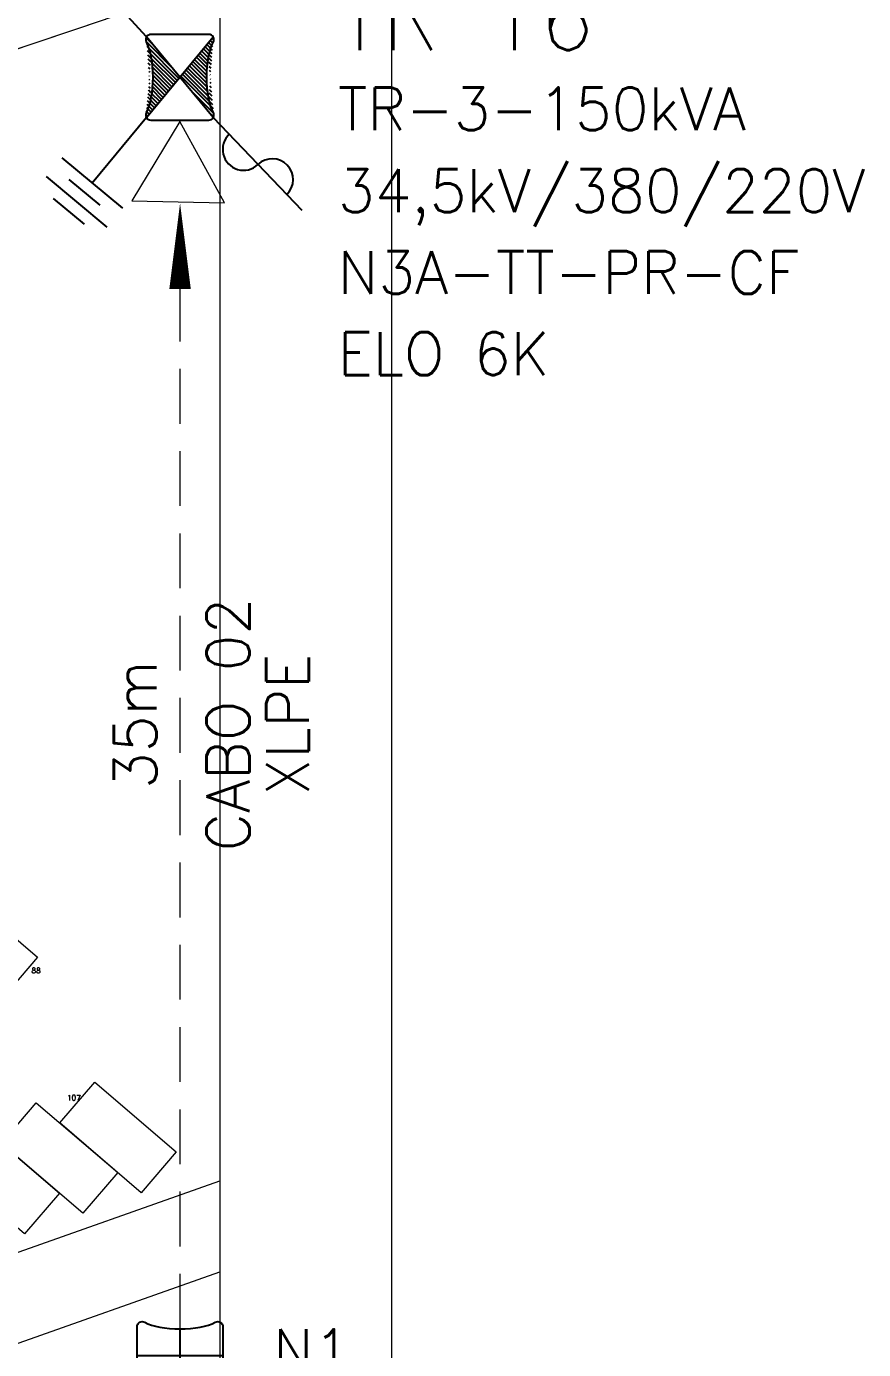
# Model space of a CAD drawing. Header units: millimetres. Extents: x 997 to 4249, y 599 to 1440.
# Drawn here: x 1899.5 to 1956.7, y 1196.1 to 1286.6 of the extents above; entities that cross this region are included whole.
import ezdxf
from ezdxf.enums import TextEntityAlignment as Align

# ---------------------------------------------------------------- set-up
doc = ezdxf.new("R2010")
doc.units = ezdxf.units.MM
doc.linetypes.add('HIDDEN', pattern=[0.375, 0.25, -0.125])
for name, color, linetype in [('AT', 5, 'Continuous'), ('BT', 5, 'Continuous'), ('CABOS', 1, 'Continuous'), ('cercas existentes', 18, 'Continuous'), ('POSTE', 5, 'Continuous'), ('POSTES', 1, 'Continuous'), ('SECUNDARIA', 5, 'Continuous'), ('taludes', 9, 'Continuous')]:
    doc.layers.add(name, color=color, linetype=linetype)
doc.styles.add('1mm', font='romans.shx', dxfattribs={"height": 2})

# ---------------------------------------------------------------- blocks, each defined once
blk = doc.blocks.new('D150.105')
at = {"layer": 'POSTE'}
for p, q in [((1.351, 2), (-1.351, 2)), ((0, 2), (0, -2)), ((-1.25, 0), (1.25, 0)), ((-1.351, -2), (1.351, -2))]:
    blk.add_line(p, q, dxfattribs=at)
for centre, start, end in [((-1.351, 1.76), 90, 208.4233), ((1.351, 1.76), 331.5767, 90), ((-1.351, -1.76), 151.5767, 270), ((1.351, -1.76), 270, 28.4233)]:
    blk.add_arc(centre, 0.24, start, end, dxfattribs=at)
blk.add_ellipse((-1.93, 0), major_axis=(0, 1.956), ratio=0.347643, start_param=3.712556, end_param=5.712222, dxfattribs=at)
at = {"layer": 'POSTE', "extrusion": (0, 0, -1)}
blk.add_ellipse((1.93, 0), major_axis=(0, 1.956), ratio=0.347643, start_param=3.712556, end_param=5.712222, dxfattribs=at)
blk = doc.blocks.new('B300.105')
at = {"layer": 'POSTE'}
h = blk.add_hatch(dxfattribs=at)
h.set_pattern_fill('ANSI31', color=256, scale=0.04, angle=270, style=0)
edge = h.paths.add_edge_path()
edge.add_ellipse((-1.93, 0), major_axis=(0, 1.956), ratio=0.347643, start_angle=212.71378, end_angle=327.28622, ccw=False)
edge.add_arc((-1.351, -1.76), 0.24, 151.5767, 210.78835)
edge.add_line((-1.558, -1.883), (0, 0))
edge.add_line((0, 0), (-1.558, 1.883))
edge.add_arc((-1.351, 1.76), 0.24, 149.21165, 208.4233)
edge = h.paths.add_edge_path()
edge.add_arc((1.351, -1.76), 0.24, 329.21165, 388.4233)
edge.add_ellipse((1.93, 0), major_axis=(0, 1.956), ratio=0.347643, start_angle=32.71378, end_angle=147.28622, ccw=False)
edge.add_arc((1.351, 1.76), 0.24, 331.5767, 390.78835)
edge.add_line((1.558, 1.883), (0, 0))
edge.add_line((0, 0), (1.558, -1.883))
for p, q in [((1.558, -1.883), (-1.558, 1.883)), ((-1.558, -1.883), (1.558, 1.883)), ((1.351, 2), (-1.351, 2)), ((-1.351, -2), (1.351, -2))]:
    blk.add_line(p, q, dxfattribs=at)
for centre, start, end in [((-1.351, 1.76), 90, 208.4233), ((1.351, 1.76), 331.5767, 90), ((-1.351, -1.76), 151.5767, 270), ((1.351, -1.76), 270, 28.4233)]:
    blk.add_arc(centre, 0.24, start, end, dxfattribs=at)
blk.add_ellipse((-1.93, 0), major_axis=(0, 1.956), ratio=0.347643, start_param=3.712556, end_param=5.712222, dxfattribs=at)
at = {"layer": 'POSTE', "extrusion": (0, 0, -1)}
blk.add_ellipse((1.93, 0), major_axis=(0, 1.956), ratio=0.347643, start_param=3.712556, end_param=5.712222, dxfattribs=at)
blk = doc.blocks.new('Para-Raios')
at = {"layer": 'BT'}
for p, q in [((-1.19, 2.175), (1.189, 2.175)), ((-2.344, 1.45), (2.343, 1.451)), ((-2.343, 0), (2.343, 0)), ((-1.19, 0.725), (1.19, 0.725)), ((0.001, -5.043), (0, 0))]:
    blk.add_line(p, q, dxfattribs=at)
blk = doc.blocks.new('CHAVE FUSÍVEL')
at = {"layer": 'BT'}
blk.add_line((0, 0), (6.573, 0.002), dxfattribs=at)
for centre, start, end in [((4.389, -0.011), 0.67245, 179.89225), ((2.251, -0.007), 179.62747, 359.89225)]:
    blk.add_arc(centre, 1.069, start, end, dxfattribs=at)
blk = doc.blocks.new('ATERRAMENTO')
at = {"layer": 'BT'}
for p, q in [((-4.31, -2.036), (-4.309, 2.037)), ((-6.573, -0.839), (-6.573, 0.713)), ((-5.562, -1.392), (-5.561, 1.297)), ((0, 0), (-4.31, 0))]:
    blk.add_line(p, q, dxfattribs=at)
blk = doc.blocks.new('gtfoods1')
at = {"layer": 'taludes', "lineweight": 5}
for p, q in [((-11.737, 690.674, 12.071), (-11.735, 358.281, 12.071)), ((-11.737, 690.674), (-11.736, 447.051)), ((-0.004, 687.892), (-0.001, 189.366)), ((-0.004, 687.892), (-0.003, 447.051)), ((-85.832, 520.547, 12.071), (-11.736, 546.727, 12.071)), ((-85.832, 520.547), (-11.736, 546.727)), ((-102.966, 508.271), (-11.736, 540.505)), ((-102.966, 508.271), (-11.736, 540.505))]:
    blk.add_line(p, q, dxfattribs=at)
at = {"layer": 'taludes', "linetype": 'Continuous', "lineweight": 5, "ltscale": 1.5}
blk.add_lwpolyline([(-0.004, 694.631), (0, 0)], dxfattribs=at)
at = {"layer": 'taludes', "lineweight": 5, "elevation": 12.071}
blk.add_lwpolyline([(-11.737, 628.76), (-19.537, 626.129, -0.000248), (-19.592, 626.11), (-100.176, 599.019), (-171.623, 574.374), (-181.047, 571.026, -0.414214), (-209.142, 584.393), (-210.741, 588.896)], format="xyb", dxfattribs=at)
at = {"layer": 'taludes', "lineweight": 5}
blk.add_lwpolyline([(-11.737, 628.76), (-19.537, 626.129, -0.000248), (-19.592, 626.11), (-85.371, 603.996)], format="xyb", dxfattribs=at)
for points in [[(-26.591, 559.23), (-32.164, 563.997), (-29.781, 566.783), (-24.208, 562.017)], [(-17.116, 545.912), (-22.688, 550.679), (-20.305, 553.465), (-14.732, 548.699)], [(-21.108, 544.502), (-26.68, 549.268), (-24.297, 552.055), (-18.724, 547.288)], [(-25.1, 543.091), (-30.673, 547.858), (-28.289, 550.644), (-22.716, 545.878)]]:
    blk.add_lwpolyline(points, close=True, dxfattribs=at)
at = {"layer": 'taludes', "lineweight": 5, "style": '1mm'}
for s, p in [('88', (-24.627, 560.919)), ('107', (-22.199, 552.222))]:
    blk.add_text(s, height=0.3667, dxfattribs=at).set_placement(p)

msp = doc.modelspace()

# ---------------------------------------------------------------- linework, layer by layer
at = {"layer": 'AT', "linetype": 'HIDDEN', "lineweight": 5, "ltscale": 15}
msp.add_line((1909.987, 1197.53, 12.071), (1909.99, 1270.741, 12.071), dxfattribs=at)
at = {"layer": 'POSTES', "color": 5, "lineweight": 5, "elevation": 12.071}
msp.add_lwpolyline([(1909.977, 1280.073), (1906.69, 1274.639), (1913.04, 1274.509)], close=True, dxfattribs=at)
at = {"layer": 'SECUNDARIA', "lineweight": 5, "elevation": 12.071}
msp.add_lwpolyline([(1909.99, 1274.483, 0, 1.467, 0), (1909.99, 1268.616, 1.467, 1.467, 0)], format="xyseb", dxfattribs=at)

# ---------------------------------------------------------------- block references
at = {"lineweight": 5, "xscale": 1.333333333333333, "yscale": 1.333333333333333, "zscale": 1.333333333333333, "rotation": 313.7820428566313}
msp.add_blockref('CHAVE FUSÍVEL', (1912.261, 1280.329, 12.071), dxfattribs=at)
at = {"layer": 'BT', "lineweight": 5, "xscale": -1.152666666666666, "yscale": 1.152666666666667, "zscale": 1.152666666666667, "rotation": 140.256637501256}
msp.add_blockref('Para-Raios', (1903.975, 1275.86, 12.071), dxfattribs=at)
at = {"layer": 'CABOS', "lineweight": 5, "xscale": 1.333333333333333, "yscale": 1.333333333333333, "zscale": 1.333333333333333, "rotation": 312.0657545011927}
msp.add_blockref('ATERRAMENTO', (1907.692, 1285.852, 12.071), dxfattribs=at)
at = {"layer": 'cercas existentes', "color": 1}
msp.add_blockref('gtfoods1', (1924.454, 660.921), dxfattribs=at)
at = {"layer": 'POSTES', "lineweight": 5, "xscale": 1.466666666666667, "yscale": 1.466666666666667, "zscale": 1.466666666666667}
msp.add_blockref('B300.105', (1909.977, 1283.091, 12.071), dxfattribs=at)
at = {"layer": 'POSTES', "lineweight": 5, "xscale": -1.466666666666667, "yscale": 1.466666666666667, "zscale": 1.466666666666667, "rotation": 269.9675874197554}
msp.add_blockref('D150.105', (1909.986, 1195.685, 12.071), dxfattribs=at)

# ---------------------------------------------------------------- texts
at = {"layer": 'BT', "lineweight": 5, "style": '1mm'}
for s, height, p in [('TR 16', 4.4, (1920.786, 1284.949, -4.925)), ('TR-3-150kVA', 2.93333, (1920.786, 1279.462, -4.925)), ('34,5kV/380/220V', 2.93333, (1920.786, 1273.869, -4.925)), ('N3A-TT-PR-CF', 2.93333, (1920.786, 1268.276, -4.925)), ('ELO 6K', 2.9333, (1920.786, 1262.731, -4.925)), ('N1', 2.9333, (1916.36, 1194.559, 12.071))]:
    msp.add_text(s, height=height, dxfattribs=at).set_placement(p)
for s, rotation, p in [('CABO 02', 90, (1914.741, 1238.832, 12.071)), ('XLPE', 90, (1918.807, 1238.832, 12.071)), ('35m', 90.10527, (1908.381, 1238.832, -2.106))]:
    msp.add_text(s, height=2.9333, rotation=rotation, dxfattribs=at).set_placement(p, align=Align.CENTER)

doc.saveas('drawing.dxf')
